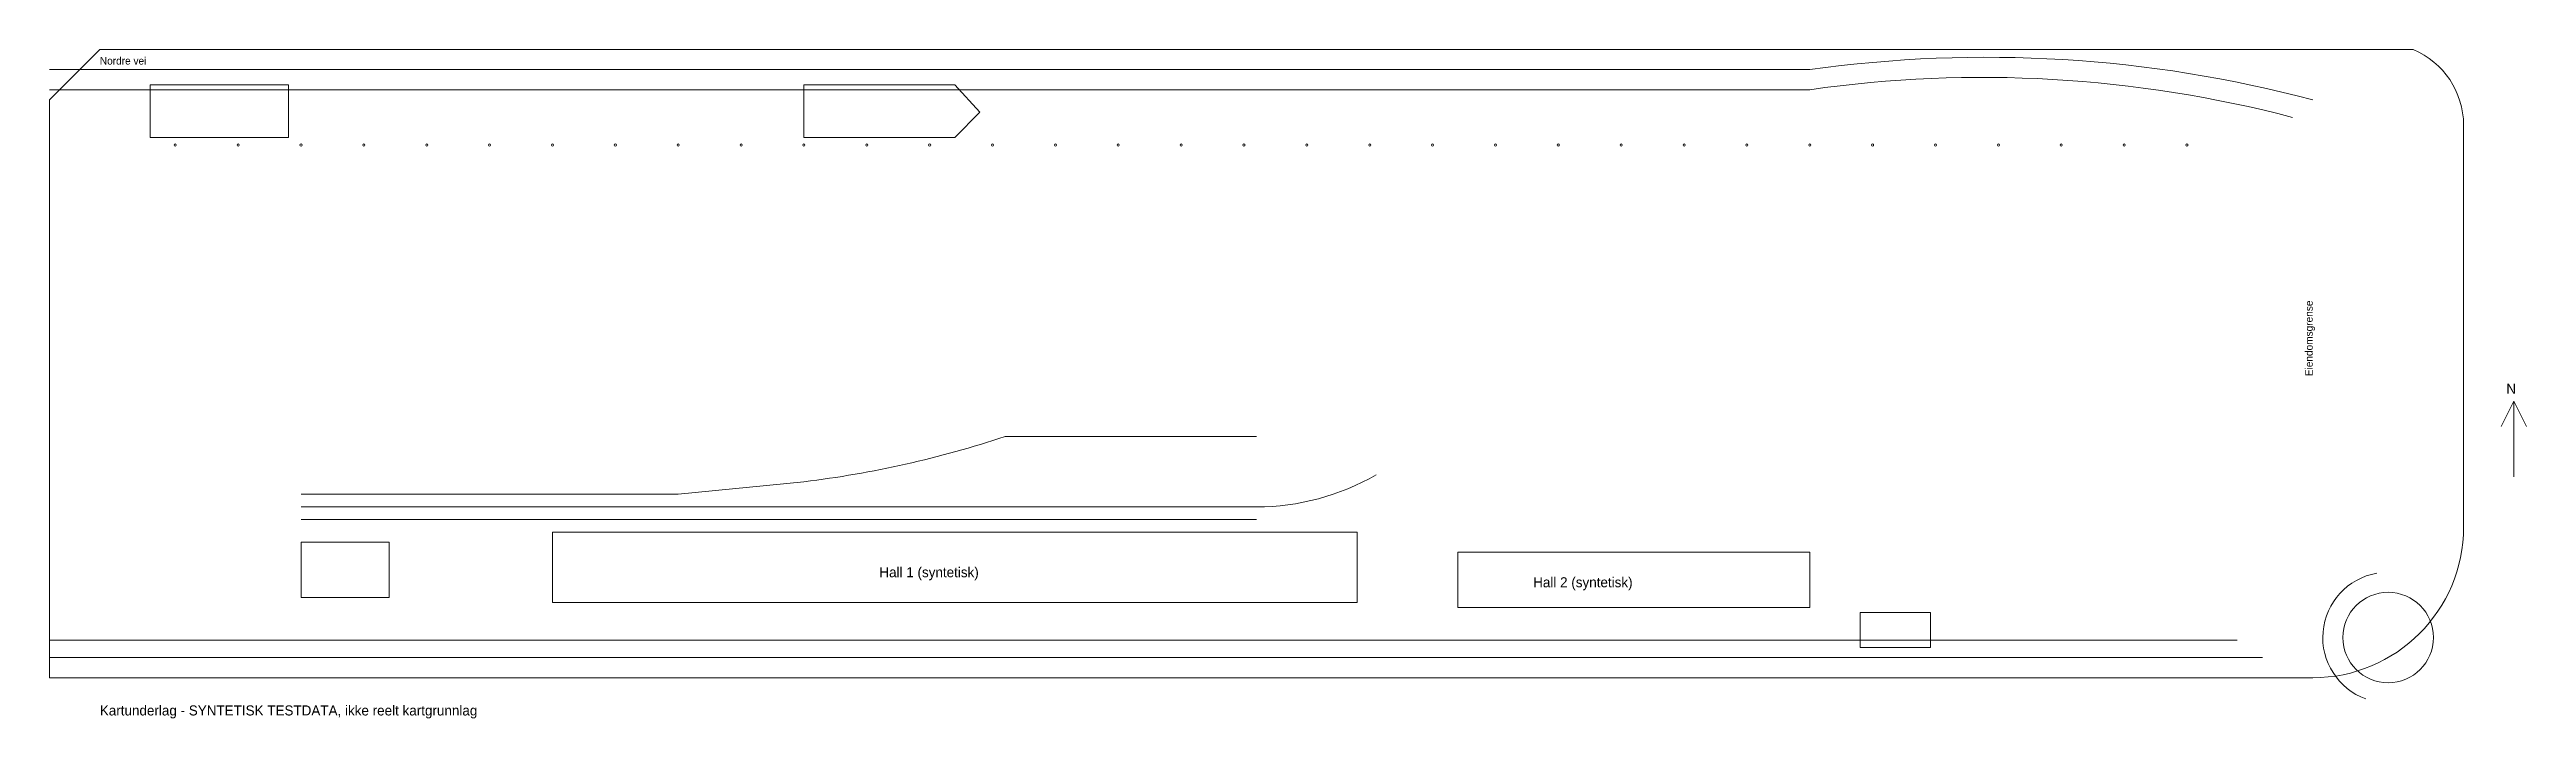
# Model space of a CAD drawing. Header units: metres. Extents: x 262000 to 262985, y 6649464 to 6649730.
import ezdxf

# ---------------------------------------------------------------- set-up
doc = ezdxf.new("R2010")
doc.units = ezdxf.units.M
for name, color, linetype, lineweight in [('BYGG', 8, 'Continuous', 0), ('EIENDOM', 1, 'Continuous', 0), ('MAST', 5, 'Continuous', 0), ('SPOR_EKSISTERENDE', 3, 'Continuous', 0), ('TEKST', 7, 'Continuous', 0), ('VEG', 9, 'Continuous', 0)]:
    doc.layers.add(name, color=color, linetype=linetype, lineweight=lineweight)

msp = doc.modelspace()

# ---------------------------------------------------------------- linework, layer by layer
at = {"layer": 'BYGG'}
for points in [[(262040, 6649695), (262095, 6649695), (262095, 6649716), (262040, 6649716)], [(262300, 6649695), (262360, 6649695), (262370, 6649705), (262360, 6649716), (262300, 6649716)], [(262200, 6649510), (262520, 6649510), (262520, 6649538), (262200, 6649538)], [(262100, 6649512), (262135, 6649512), (262135, 6649534), (262100, 6649534)], [(262560, 6649508), (262700, 6649508), (262700, 6649530), (262560, 6649530)], [(262720, 6649492), (262748, 6649492), (262748, 6649506), (262720, 6649506)]]:
    msp.add_lwpolyline(points, close=True, dxfattribs=at)
at = {"layer": 'EIENDOM'}
msp.add_lwpolyline([(262000, 6649480), (262900, 6649480, 0.4142), (262960, 6649540), (262960, 6649700, 0.3), (262940, 6649730), (262020, 6649730), (262000, 6649710)], format="xyb", close=True, dxfattribs=at)
at = {"layer": 'MAST'}
for centre in [(262050, 6649692), (262075, 6649692), (262100, 6649692), (262125, 6649692), (262150, 6649692), (262175, 6649692), (262200, 6649692), (262225, 6649692), (262250, 6649692), (262275, 6649692), (262300, 6649692), (262325, 6649692), (262350, 6649692), (262375, 6649692), (262400, 6649692), (262425, 6649692), (262450, 6649692), (262475, 6649692), (262500, 6649692), (262525, 6649692), (262550, 6649692), (262575, 6649692), (262600, 6649692), (262625, 6649692), (262650, 6649692), (262675, 6649692), (262700, 6649692), (262725, 6649692), (262750, 6649692), (262775, 6649692), (262800, 6649692), (262825, 6649692), (262850, 6649692)]:
    msp.add_circle(centre, 0.4, dxfattribs=at)
at = {"layer": 'SPOR_EKSISTERENDE'}
for p, q in [((262100, 6649548), (262480, 6649548)), ((262100, 6649543), (262480, 6649543))]:
    msp.add_line(p, q, dxfattribs=at)
msp.add_lwpolyline([(262100, 6649553), (262250, 6649553), (262300, 6649558, 0.05), (262380, 6649576), (262480, 6649576)], format="xyb", dxfattribs=at)
msp.add_arc((262480, 6649643), 95, 270, 300, dxfattribs=at)
at = {"layer": 'TEKST'}
for p, q in [((262980, 6649590), (262975, 6649580)), ((262980, 6649560), (262980, 6649590)), ((262980, 6649590), (262985, 6649580))]:
    msp.add_line(p, q, dxfattribs=at)
at = {"layer": 'VEG'}
for p, q in [((262000, 6649495), (262870, 6649495)), ((262000, 6649488), (262880, 6649488))]:
    msp.add_line(p, q, dxfattribs=at)
for points in [[(262000, 6649722), (262400, 6649722), (262700, 6649722, -0.1), (262900, 6649710)], [(262000, 6649714), (262400, 6649714), (262700, 6649714, -0.1), (262892, 6649703)]]:
    msp.add_lwpolyline(points, format="xyb", dxfattribs=at)
msp.add_circle((262930, 6649496), 18, dxfattribs=at)
msp.add_arc((262930, 6649496), 26, 100, 250, dxfattribs=at)

# ---------------------------------------------------------------- texts
at = {"layer": 'TEKST'}
for s, height, p in [('Nordre vei', 3, (262020, 6649724)), ('N', 4, (262977, 6649593)), ('Hall 1 (syntetisk)', 4, (262330, 6649520)), ('Hall 2 (syntetisk)', 4, (262590, 6649516)), ('Kartunderlag - SYNTETISK TESTDATA, ikke reelt kartgrunnlag', 4, (262020, 6649465))]:
    msp.add_text(s, height=height, dxfattribs=at).set_placement(p)
msp.add_text('Eiendomsgrense', height=3, rotation=90, dxfattribs=at).set_placement((262900, 6649600))

doc.saveas('drawing.dxf')
